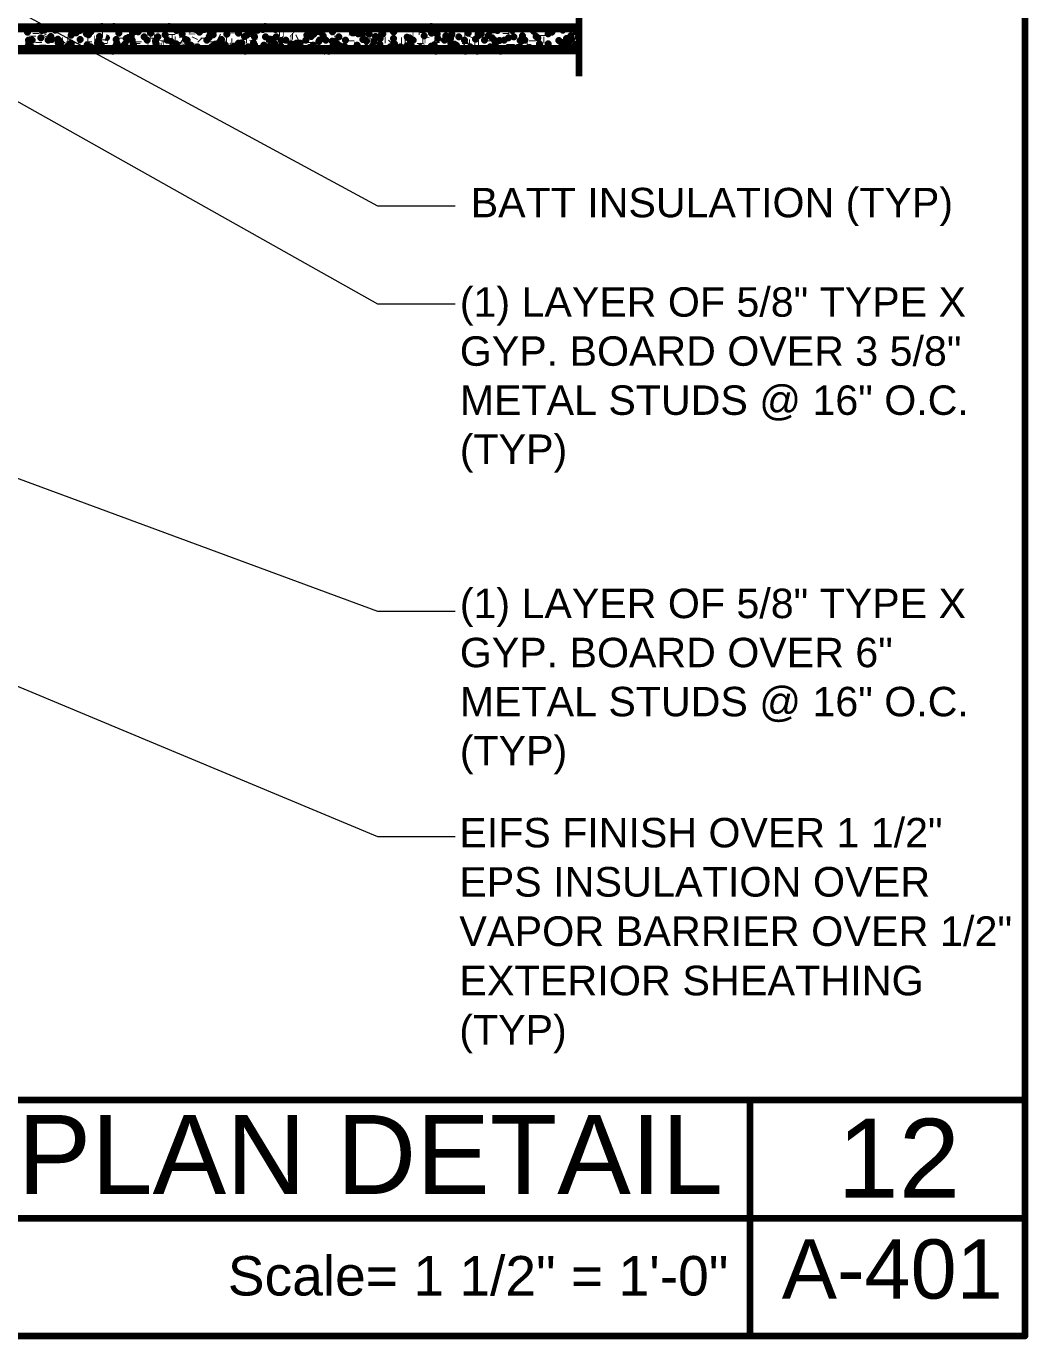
# Model space of a CAD drawing. Extents: x -83.6 to -32.7, y 325.7 to 417.7.
# Drawn here: x -60.28 to -34.85, y 325.68 to 359.05 of the extents above; entities that cross this region are included whole.
import ezdxf

# ---------------------------------------------------------------- set-up
doc = ezdxf.new("R2010")
doc.units = 0
doc.header["$MEASUREMENT"] = 0
for name, color, linetype, lineweight in [('Dt-Line 1', 9, 'Continuous', 0), ('Dt-Line 3', 7, 'Continuous', 15), ('Dt-Line 4', 1, 'Continuous', 25), ('Dt-Line 5', 54, 'Continuous', 50), ('Dt-Text', 121, 'Continuous', 20)]:
    doc.layers.add(name, color=color, linetype=linetype, lineweight=lineweight)
doc.styles.add('Arial', font='Arial.ttf')
doc.styles.get("Standard").update_dxf_attribs({"font": 'Arial.ttf'})
doc.dimstyles.new('1 & 1 Half', dxfattribs={"dimtxt": 0.75, "dimasz": 0.75, "dimexe": 1, "dimexo": 0.375, "dimgap": 0.5, "dimtad": 1, "dimdec": 4, "dimzin": 3, "dimdsep": 46, "dimlunit": 4, "dimtxsty": 'Standard', "dimblk": 'ARCHTICK', "dimcen": 0.09375, "dimdle": 1, "dimclrd": 253, "dimclre": 253, "dimclrt": 256, "dimadec": 0, "dimazin": 0, "dimtfac": 0.6, "dimtdec": 4, "dimtix": 1, "dimtmove": 2, "dimatfit": 0, "dimfxl": 1, "dimfrac": 1, "dimtolj": 1, "dimtzin": 0, "dimlwd": 9, "dimlwe": 9, "dimarcsym": 0})

# ---------------------------------------------------------------- blocks, each defined once
blk = doc.blocks.new('_ArchTick')
at = {"color": 0, "linetype": 'ByBlock', "const_width": 0.15}
blk.add_lwpolyline([(-0.5, -0.5), (0.5, 0.5)], dxfattribs=at)

msp = doc.modelspace()

# ---------------------------------------------------------------- linework, layer by layer
at = {"layer": 'Dt-Line 1', "linetype": 'Continuous', "lineweight": 158}
for p, q in [((-56.931, 359.041), (-56.931, 359.028)), ((-55.838, 359.041), (-55.838, 359.028)), ((-55.065, 359.028), (-55.078, 359.028)), ((-54.465, 359.028), (-54.465, 359.015)), ((-53.745, 359.028), (-53.758, 359.028)), ((-53.371, 359.028), (-53.358, 359.015)), ((-51.678, 359.028), (-51.665, 359.028)), ((-51.025, 359.028), (-51.025, 359.015)), ((-50.838, 359.028), (-50.838, 359.015)), ((-49.158, 359.041), (-49.158, 359.028)), ((-49.118, 359.028), (-49.131, 359.028)), ((-48.465, 359.028), (-48.465, 359.015)), ((-46.371, 359.041), (-46.371, 359.028)), ((-60.118, 358.801), (-60.118, 358.788)), ((-60.038, 358.868), (-60.038, 358.855)), ((-59.851, 358.815), (-59.838, 358.801)), ((-59.825, 358.775), (-59.811, 358.761)), ((-59.771, 358.921), (-59.771, 358.908)), ((-59.211, 358.695), (-59.225, 358.695)), ((-58.798, 358.881), (-58.798, 358.868)), ((-58.705, 358.695), (-58.718, 358.695)), ((-58.531, 358.721), (-58.545, 358.721)), ((-58.331, 358.895), (-58.345, 358.895)), ((-58.331, 358.708), (-58.331, 358.695)), ((-58.198, 358.695), (-58.211, 358.695)), ((-58.131, 358.988), (-58.145, 358.988)), ((-58.065, 358.935), (-58.065, 358.921)), ((-57.891, 358.748), (-57.891, 358.735)), ((-57.851, 358.908), (-57.851, 358.895)), ((-57.638, 358.841), (-57.638, 358.828)), ((-57.571, 358.841), (-57.571, 358.828)), ((-57.425, 358.961), (-57.425, 358.948)), ((-57.225, 358.828), (-57.225, 358.815)), ((-57.105, 358.815), (-57.118, 358.815)), ((-57.078, 358.748), (-57.078, 358.735)), ((-57.025, 358.788), (-57.011, 358.788)), ((-56.931, 358.961), (-56.918, 358.961)), ((-56.878, 358.695), (-56.878, 358.681)), ((-56.651, 358.708), (-56.638, 358.708)), ((-56.598, 358.988), (-56.598, 358.975)), ((-56.571, 358.841), (-56.571, 358.828)), ((-56.558, 358.761), (-56.571, 358.761)), ((-56.491, 358.708), (-56.478, 358.708)), ((-56.305, 358.775), (-56.305, 358.761)), ((-56.105, 358.948), (-56.118, 358.948)), ((-56.051, 359.015), (-56.065, 359.015)), ((-56.065, 358.855), (-56.065, 358.841)), ((-55.985, 358.895), (-55.998, 358.881)), ((-55.985, 358.748), (-55.998, 358.735)), ((-55.865, 358.708), (-55.851, 358.695)), ((-55.798, 358.895), (-55.798, 358.881)), ((-55.758, 358.748), (-55.758, 358.735)), ((-55.371, 358.788), (-55.358, 358.775)), ((-55.171, 358.695), (-55.185, 358.695)), ((-55.158, 358.961), (-55.171, 358.961)), ((-55.025, 358.881), (-55.025, 358.868)), ((-54.945, 358.948), (-54.945, 358.935)), ((-54.665, 358.695), (-54.678, 358.695)), ((-54.638, 358.801), (-54.638, 358.788)), ((-54.531, 358.788), (-54.531, 358.775)), ((-54.518, 358.695), (-54.518, 358.681)), ((-54.425, 358.908), (-54.438, 358.908)), ((-54.398, 358.788), (-54.411, 358.788)), ((-54.171, 359.015), (-54.171, 359.001)), ((-54.158, 358.695), (-54.171, 358.695)), ((-54.038, 358.695), (-54.038, 358.681)), ((-53.825, 358.868), (-53.838, 358.868)), ((-53.758, 358.708), (-53.745, 358.708)), ((-53.718, 358.855), (-53.731, 358.855)), ((-53.545, 358.735), (-53.531, 358.735)), ((-53.518, 358.855), (-53.505, 358.841)), ((-53.491, 358.788), (-53.505, 358.788)), ((-53.371, 358.761), (-53.385, 358.748)), ((-53.078, 358.748), (-53.065, 358.735)), ((-52.851, 358.921), (-52.838, 358.921)), ((-52.811, 358.841), (-52.811, 358.828)), ((-52.665, 358.815), (-52.678, 358.815)), ((-52.385, 358.908), (-52.385, 358.895)), ((-52.358, 358.801), (-52.358, 358.788)), ((-52.331, 359.001), (-52.345, 359.001)), ((-51.985, 358.828), (-51.985, 358.815)), ((-51.651, 358.855), (-51.638, 358.855)), ((-51.598, 358.735), (-51.611, 358.721)), ((-51.491, 358.735), (-51.491, 358.721)), ((-51.331, 358.948), (-51.331, 358.935)), ((-51.131, 358.695), (-51.145, 358.695)), ((-51.078, 359.015), (-51.078, 359.001)), ((-50.825, 358.988), (-50.825, 358.975)), ((-50.625, 358.695), (-50.638, 358.695)), ((-50.518, 358.935), (-50.518, 358.921)), ((-50.425, 358.828), (-50.438, 358.828)), ((-50.265, 358.908), (-50.278, 358.908)), ((-50.118, 358.695), (-50.131, 358.695)), ((-50.105, 358.761), (-50.105, 358.748)), ((-50.078, 358.975), (-50.065, 358.975)), ((-49.811, 358.868), (-49.825, 358.868)), ((-49.758, 358.695), (-49.758, 358.681)), ((-49.625, 358.935), (-49.638, 358.921)), ((-49.465, 358.695), (-49.451, 358.695)), ((-49.105, 358.801), (-49.118, 358.801)), ((-48.945, 358.775), (-48.958, 358.761)), ((-48.691, 358.775), (-48.691, 358.761)), ((-48.371, 358.895), (-48.371, 358.881)), ((-48.331, 358.881), (-48.331, 358.868)), ((-48.065, 358.868), (-48.065, 358.855)), ((-48.038, 358.975), (-48.051, 358.975)), ((-48.011, 358.961), (-48.011, 358.948)), ((-48.011, 358.855), (-47.998, 358.855)), ((-47.705, 358.801), (-47.691, 358.801)), ((-47.585, 358.988), (-47.585, 358.975)), ((-47.358, 358.855), (-47.371, 358.855)), ((-47.211, 358.761), (-47.225, 358.748)), ((-47.211, 358.935), (-47.198, 358.921)), ((-47.118, 358.815), (-47.118, 358.801)), ((-47.091, 358.695), (-47.105, 358.695)), ((-46.971, 359.015), (-46.971, 359.001)), ((-46.931, 358.855), (-46.931, 358.841)), ((-46.785, 359.015), (-46.785, 359.001)), ((-46.785, 358.921), (-46.785, 358.908)), ((-46.651, 358.988), (-46.665, 358.988)), ((-60.118, 358.641), (-60.131, 358.641)), ((-60.091, 358.535), (-60.091, 358.521)), ((-59.971, 358.641), (-59.971, 358.628)), ((-59.958, 358.561), (-59.958, 358.548)), ((-59.891, 358.548), (-59.891, 358.535)), ((-59.865, 358.575), (-59.865, 358.561)), ((-59.785, 358.428), (-59.798, 358.428)), ((-59.651, 358.481), (-59.651, 358.468)), ((-59.505, 358.561), (-59.505, 358.548)), ((-59.425, 358.628), (-59.438, 358.628)), ((-59.385, 358.588), (-59.398, 358.588)), ((-59.371, 358.641), (-59.371, 358.628)), ((-59.345, 358.681), (-59.358, 358.681)), ((-58.971, 358.628), (-58.971, 358.615)), ((-58.905, 358.468), (-58.891, 358.455)), ((-58.798, 358.481), (-58.785, 358.481)), ((-58.691, 358.655), (-58.691, 358.641)), ((-58.665, 358.495), (-58.678, 358.495)), ((-58.305, 358.615), (-58.305, 358.601)), ((-58.051, 358.521), (-58.065, 358.521)), ((-58.011, 358.628), (-57.998, 358.628)), ((-57.465, 358.615), (-57.465, 358.601)), ((-57.425, 358.655), (-57.425, 358.641)), ((-57.251, 358.441), (-57.251, 358.428)), ((-57.185, 358.535), (-57.171, 358.535)), ((-57.051, 358.668), (-57.065, 358.668)), ((-56.891, 358.455), (-56.905, 358.441)), ((-56.851, 358.535), (-56.838, 358.535)), ((-56.785, 358.601), (-56.771, 358.601)), ((-56.758, 358.655), (-56.758, 358.641)), ((-56.638, 358.468), (-56.625, 358.468)), ((-56.465, 358.575), (-56.465, 358.561)), ((-56.425, 358.641), (-56.425, 358.628)), ((-56.358, 358.628), (-56.345, 358.615)), ((-56.305, 358.575), (-56.318, 358.575)), ((-56.278, 358.468), (-56.291, 358.468)), ((-56.278, 358.601), (-56.265, 358.588)), ((-55.971, 358.601), (-55.971, 358.588)), ((-55.665, 358.468), (-55.665, 358.455)), ((-55.518, 358.655), (-55.518, 358.641)), ((-55.478, 358.441), (-55.491, 358.441)), ((-55.345, 358.441), (-55.358, 358.441)), ((-55.198, 358.628), (-55.185, 358.628)), ((-55.171, 358.601), (-55.171, 358.588)), ((-55.078, 358.548), (-55.065, 358.548)), ((-55.051, 358.655), (-55.038, 358.655)), ((-54.971, 358.588), (-54.971, 358.575)), ((-54.811, 358.588), (-54.825, 358.588)), ((-54.291, 358.455), (-54.291, 358.441)), ((-54.078, 358.441), (-54.078, 358.428)), ((-53.758, 358.495), (-53.758, 358.481)), ((-53.598, 358.655), (-53.598, 358.641)), ((-53.598, 358.548), (-53.598, 358.535)), ((-53.465, 358.575), (-53.465, 358.561)), ((-53.451, 358.615), (-53.451, 358.601)), ((-53.291, 358.668), (-53.291, 358.655)), ((-53.105, 358.495), (-53.091, 358.481)), ((-53.038, 358.641), (-53.038, 358.628)), ((-52.971, 358.441), (-52.971, 358.428)), ((-52.691, 358.415), (-52.678, 358.415)), ((-52.411, 358.481), (-52.425, 358.481)), ((-52.385, 358.668), (-52.385, 358.655)), ((-52.025, 358.495), (-52.025, 358.481)), ((-52.011, 358.681), (-52.011, 358.668)), ((-51.971, 358.561), (-51.971, 358.548)), ((-51.918, 358.561), (-51.931, 358.561)), ((-51.585, 358.561), (-51.585, 358.548)), ((-51.265, 358.521), (-51.251, 358.521)), ((-51.171, 358.481), (-51.171, 358.468)), ((-50.998, 358.641), (-51.011, 358.628)), ((-50.971, 358.548), (-50.971, 358.535)), ((-50.731, 358.681), (-50.718, 358.681)), ((-50.585, 358.588), (-50.585, 358.575)), ((-50.545, 358.588), (-50.545, 358.575)), ((-50.438, 358.441), (-50.451, 358.428)), ((-50.251, 358.615), (-50.251, 358.601)), ((-50.198, 358.548), (-50.211, 358.535)), ((-50.171, 358.681), (-50.185, 358.681)), ((-50.158, 358.521), (-50.145, 358.521)), ((-49.838, 358.641), (-49.838, 358.628)), ((-49.811, 358.681), (-49.811, 358.668)), ((-49.491, 358.481), (-49.505, 358.481)), ((-49.465, 358.535), (-49.465, 358.521)), ((-48.985, 358.628), (-48.998, 358.628)), ((-48.851, 358.601), (-48.865, 358.601)), ((-48.771, 358.628), (-48.758, 358.628)), ((-48.465, 358.681), (-48.465, 358.668)), ((-48.398, 358.535), (-48.385, 358.535)), ((-48.385, 358.481), (-48.398, 358.468)), ((-48.265, 358.521), (-48.265, 358.508)), ((-48.078, 358.441), (-48.078, 358.428)), ((-48.025, 358.428), (-48.025, 358.415)), ((-47.971, 358.588), (-47.971, 358.575)), ((-47.971, 358.521), (-47.971, 358.508)), ((-47.731, 358.588), (-47.718, 358.575)), ((-47.651, 358.508), (-47.665, 358.508)), ((-47.531, 358.575), (-47.518, 358.575)), ((-47.398, 358.681), (-47.398, 358.668)), ((-47.318, 358.481), (-47.305, 358.481)), ((-46.531, 358.575), (-46.545, 358.575)), ((-46.278, 358.668), (-46.278, 358.655))]:
    msp.add_line(p, q, dxfattribs=at)
for points in [[(-60.131, 359.028), (-60.131, 359.028), (-60.131, 359.028)], [(-59.985, 359.041), (-59.985, 359.041), (-59.985, 359.041)], [(-58.358, 359.041), (-58.358, 359.041), (-58.358, 359.041)], [(-58.051, 359.041), (-58.051, 359.041), (-58.051, 359.041)], [(-56.638, 359.041), (-56.638, 359.041), (-56.638, 359.041)], [(-54.198, 359.041), (-54.198, 359.041), (-54.198, 359.041)], [(-53.891, 359.028), (-53.891, 359.028), (-53.891, 359.028)], [(-49.971, 359.041), (-49.971, 359.041), (-49.971, 359.041)], [(-49.518, 359.015), (-49.491, 359.028), (-49.465, 359.041), (-49.465, 359.028)], [(-48.971, 359.028), (-48.971, 359.028), (-48.971, 359.028)], [(-60.251, 358.895), (-60.251, 358.895), (-60.251, 358.895)], [(-60.225, 358.695), (-60.225, 358.695), (-60.225, 358.695)], [(-60.131, 358.695), (-60.131, 358.695), (-60.131, 358.695)], [(-59.905, 358.748), (-59.905, 358.748), (-59.905, 358.748)], [(-59.878, 358.935), (-59.878, 358.935), (-59.878, 358.935)], [(-59.745, 359.015), (-59.745, 359.015), (-59.745, 359.015)], [(-59.718, 358.695), (-59.718, 358.695), (-59.718, 358.695)], [(-59.651, 358.788), (-59.651, 358.788), (-59.651, 358.788)], [(-59.545, 358.948), (-59.545, 358.948), (-59.545, 358.948)], [(-59.478, 358.721), (-59.478, 358.721), (-59.478, 358.721)], [(-59.385, 359.015), (-59.385, 359.015), (-59.385, 359.015)], [(-59.131, 358.815), (-59.131, 358.815), (-59.131, 358.815)], [(-59.118, 358.868), (-59.118, 358.868), (-59.118, 358.868)], [(-59.011, 358.881), (-59.011, 358.881), (-59.011, 358.881)], [(-58.971, 358.975), (-58.971, 358.975), (-58.971, 358.975)], [(-58.918, 358.935), (-58.918, 358.935), (-58.918, 358.935)], [(-58.905, 358.708), (-58.905, 358.708), (-58.905, 358.708)], [(-58.825, 359.001), (-58.825, 359.001), (-58.825, 359.001)], [(-58.745, 358.855), (-58.745, 358.855), (-58.745, 358.855)], [(-58.718, 358.935), (-58.718, 358.935), (-58.718, 358.935)], [(-58.638, 358.908), (-58.638, 358.908), (-58.638, 358.908)], [(-58.558, 359.015), (-58.558, 359.015), (-58.558, 359.015)], [(-58.251, 358.761), (-58.225, 358.748), (-58.238, 358.748)], [(-58.225, 358.988), (-58.225, 358.988), (-58.225, 358.988)], [(-57.985, 358.708), (-57.985, 358.708), (-57.985, 358.708)], [(-57.918, 358.868), (-57.918, 358.868), (-57.918, 358.868)], [(-57.798, 359.001), (-57.798, 359.001), (-57.798, 359.001)], [(-57.731, 358.735), (-57.731, 358.735), (-57.731, 358.735)], [(-57.705, 358.695), (-57.705, 358.695), (-57.705, 358.695)], [(-57.691, 359.001), (-57.691, 359.001), (-57.691, 359.001)], [(-57.691, 358.735), (-57.691, 358.735), (-57.691, 358.735)], [(-57.611, 358.788), (-57.611, 358.788), (-57.611, 358.788)], [(-57.585, 358.695), (-57.585, 358.695), (-57.585, 358.695)], [(-57.571, 358.881), (-57.571, 358.881), (-57.571, 358.881)], [(-57.425, 358.908), (-57.425, 358.908), (-57.425, 358.908)], [(-57.278, 358.775), (-57.278, 358.775), (-57.278, 358.775)], [(-57.198, 358.695), (-57.198, 358.695), (-57.198, 358.695)], [(-56.931, 358.775), (-56.931, 358.775), (-56.931, 358.775)], [(-56.745, 358.828), (-56.745, 358.828), (-56.745, 358.828)], [(-56.691, 358.695), (-56.691, 358.695), (-56.691, 358.695)], [(-56.451, 358.935), (-56.451, 358.935), (-56.451, 358.935)], [(-56.305, 358.841), (-56.305, 358.841), (-56.305, 358.841)], [(-56.225, 358.708), (-56.225, 358.708), (-56.225, 358.708)], [(-56.185, 358.695), (-56.185, 358.695), (-56.185, 358.695)], [(-55.998, 359.001), (-55.998, 359.001), (-55.998, 359.001)], [(-55.838, 358.935), (-55.838, 358.935), (-55.838, 358.935)], [(-55.678, 358.695), (-55.678, 358.695), (-55.678, 358.695)], [(-55.625, 358.761), (-55.638, 358.775), (-55.651, 358.761)], [(-55.598, 358.895), (-55.598, 358.895), (-55.598, 358.895)], [(-55.571, 358.935), (-55.571, 358.935), (-55.571, 358.935)], [(-55.518, 358.961), (-55.518, 358.961), (-55.518, 358.961)], [(-55.518, 358.908), (-55.518, 358.908), (-55.518, 358.908)], [(-55.518, 358.828), (-55.518, 358.828), (-55.518, 358.828)], [(-55.318, 358.988), (-55.318, 358.988), (-55.318, 358.988)], [(-55.305, 358.708), (-55.305, 358.708), (-55.305, 358.708)], [(-55.171, 358.841), (-55.171, 358.841), (-55.171, 358.841)], [(-55.131, 358.975), (-55.131, 358.975), (-55.131, 358.975)], [(-54.878, 358.948), (-54.865, 358.961), (-54.878, 358.961)], [(-54.878, 358.868), (-54.878, 358.868), (-54.878, 358.868)], [(-54.718, 358.788), (-54.718, 358.788), (-54.718, 358.788)], [(-54.665, 358.815), (-54.665, 358.815), (-54.665, 358.815)], [(-54.531, 358.895), (-54.531, 358.895), (-54.531, 358.895)], [(-54.465, 358.775), (-54.465, 358.775), (-54.465, 358.775)], [(-54.251, 358.961), (-54.251, 358.961), (-54.251, 358.961)], [(-54.185, 358.775), (-54.185, 358.775), (-54.185, 358.775)], [(-54.078, 358.695), (-54.078, 358.695), (-54.078, 358.695)], [(-54.065, 358.721), (-54.065, 358.721), (-54.065, 358.721)], [(-53.998, 358.708), (-53.998, 358.708), (-53.998, 358.708)], [(-53.971, 358.988), (-53.971, 358.988), (-53.971, 358.988)], [(-53.931, 358.961), (-53.931, 358.961), (-53.931, 358.961)], [(-53.918, 358.775), (-53.918, 358.775), (-53.918, 358.775)], [(-53.665, 358.695), (-53.665, 358.695), (-53.665, 358.695)], [(-53.425, 359.015), (-53.425, 359.015), (-53.425, 359.015)], [(-53.158, 358.695), (-53.158, 358.695), (-53.158, 358.695)], [(-53.131, 358.815), (-53.131, 358.815), (-53.131, 358.815)], [(-53.065, 358.841), (-53.065, 358.841), (-53.065, 358.841)], [(-53.025, 358.788), (-53.025, 358.788), (-53.025, 358.788)], [(-52.998, 358.881), (-52.998, 358.881), (-52.998, 358.881)], [(-52.971, 359.001), (-52.971, 359.001), (-52.971, 359.001)], [(-52.958, 358.841), (-52.958, 358.841), (-52.958, 358.841)], [(-52.811, 358.695), (-52.811, 358.695), (-52.811, 358.695)], [(-52.798, 358.908), (-52.798, 358.908), (-52.798, 358.908)], [(-52.718, 358.801), (-52.718, 358.801), (-52.718, 358.801)], [(-52.651, 358.948), (-52.665, 358.975), (-52.665, 358.988)], [(-52.651, 358.695), (-52.651, 358.695), (-52.651, 358.695)], [(-52.505, 358.975), (-52.505, 358.975), (-52.505, 358.975)], [(-52.478, 358.908), (-52.478, 358.908), (-52.478, 358.908)], [(-52.318, 358.775), (-52.318, 358.775), (-52.318, 358.775)], [(-52.318, 358.735), (-52.318, 358.735), (-52.318, 358.721)], [(-52.145, 358.695), (-52.145, 358.695), (-52.145, 358.695)], [(-52.038, 358.988), (-52.038, 358.988), (-52.038, 358.988)], [(-51.971, 358.881), (-51.971, 358.881), (-51.971, 358.881)], [(-51.945, 358.908), (-51.945, 358.908), (-51.945, 358.908)], [(-51.945, 358.881), (-51.945, 358.881), (-51.945, 358.881)], [(-51.851, 358.961), (-51.851, 358.961), (-51.851, 358.961)], [(-51.825, 358.855), (-51.825, 358.855), (-51.825, 358.855)], [(-51.718, 358.841), (-51.718, 358.841), (-51.718, 358.841)], [(-51.638, 358.695), (-51.638, 358.695), (-51.638, 358.695)], [(-51.545, 358.841), (-51.545, 358.841), (-51.545, 358.841)], [(-51.385, 358.788), (-51.385, 358.788), (-51.385, 358.788)], [(-51.265, 358.948), (-51.265, 358.948), (-51.265, 358.935)], [(-51.265, 358.735), (-51.265, 358.735), (-51.265, 358.735)], [(-51.238, 358.815), (-51.238, 358.815), (-51.238, 358.815)], [(-51.225, 358.988), (-51.225, 358.988), (-51.225, 358.988)], [(-51.225, 358.881), (-51.225, 358.881), (-51.225, 358.881)], [(-51.198, 358.855), (-51.198, 358.855), (-51.198, 358.855)], [(-50.931, 358.735), (-50.931, 358.735), (-50.931, 358.735)], [(-50.558, 359.001), (-50.558, 359.001), (-50.558, 359.001)], [(-50.518, 358.748), (-50.518, 358.748), (-50.518, 358.748)], [(-50.425, 358.695), (-50.425, 358.695), (-50.425, 358.695)], [(-50.225, 358.961), (-50.225, 358.961), (-50.225, 358.961)], [(-50.145, 359.015), (-50.145, 359.015), (-50.145, 359.015)], [(-50.145, 358.801), (-50.145, 358.801), (-50.145, 358.801)], [(-49.958, 358.868), (-49.958, 358.868), (-49.958, 358.868)], [(-49.931, 358.948), (-49.931, 358.948), (-49.931, 358.948)], [(-49.931, 358.908), (-49.931, 358.908), (-49.931, 358.908)], [(-49.891, 358.948), (-49.891, 358.948), (-49.891, 358.948)], [(-49.811, 358.841), (-49.811, 358.841), (-49.811, 358.841)], [(-49.798, 358.735), (-49.798, 358.735), (-49.798, 358.735)], [(-49.625, 358.695), (-49.625, 358.695), (-49.625, 358.695)], [(-49.598, 358.801), (-49.598, 358.801), (-49.598, 358.801)], [(-49.478, 358.735), (-49.478, 358.735), (-49.478, 358.735)], [(-49.451, 358.815), (-49.451, 358.815), (-49.451, 358.815)], [(-49.438, 358.855), (-49.438, 358.855), (-49.438, 358.855)], [(-49.265, 358.775), (-49.265, 358.775), (-49.265, 358.775)], [(-49.025, 358.868), (-49.025, 358.868), (-49.025, 358.868)], [(-48.838, 358.721), (-48.838, 358.721), (-48.838, 358.721)], [(-48.771, 358.801), (-48.771, 358.801), (-48.771, 358.801)], [(-48.718, 358.921), (-48.718, 358.921), (-48.718, 358.921)], [(-48.691, 358.855), (-48.691, 358.855), (-48.691, 358.855)], [(-48.611, 358.695), (-48.611, 358.695), (-48.611, 358.695)], [(-48.518, 358.801), (-48.518, 358.801), (-48.518, 358.801)], [(-48.478, 358.921), (-48.478, 358.921), (-48.478, 358.921)], [(-48.278, 358.935), (-48.278, 358.935), (-48.278, 358.935)], [(-48.105, 358.695), (-48.105, 358.695), (-48.105, 358.695)], [(-47.998, 358.748), (-47.998, 358.748), (-47.998, 358.748)], [(-47.971, 359.015), (-47.971, 359.015), (-47.971, 359.015)], [(-47.905, 358.935), (-47.905, 358.935), (-47.905, 358.935)], [(-47.865, 358.775), (-47.865, 358.775), (-47.865, 358.775)], [(-47.785, 359.015), (-47.785, 359.015), (-47.785, 359.015)], [(-47.638, 358.801), (-47.638, 358.801), (-47.638, 358.801)], [(-47.465, 359.015), (-47.465, 359.015), (-47.465, 359.015)], [(-47.385, 358.988), (-47.385, 358.988), (-47.385, 358.988)], [(-47.358, 358.921), (-47.358, 358.921), (-47.358, 358.921)], [(-47.318, 359.001), (-47.318, 359.001), (-47.318, 359.001)], [(-47.291, 358.788), (-47.291, 358.788), (-47.291, 358.788)], [(-47.251, 358.748), (-47.251, 358.748), (-47.251, 358.748)], [(-46.985, 358.855), (-46.985, 358.855), (-46.985, 358.855)], [(-46.945, 358.975), (-46.945, 358.975), (-46.945, 358.975)], [(-46.865, 358.948), (-46.865, 358.948), (-46.865, 358.948)], [(-46.611, 358.948), (-46.611, 358.948), (-46.611, 358.948)], [(-46.585, 358.721), (-46.585, 358.695), (-46.598, 358.695)], [(-46.411, 358.801), (-46.411, 358.801), (-46.411, 358.801)], [(-46.398, 358.708), (-46.398, 358.708), (-46.398, 358.708)], [(-46.278, 358.908), (-46.278, 358.908), (-46.278, 358.908)], [(-46.225, 358.761), (-46.225, 358.761), (-46.225, 358.761)], [(-60.251, 358.521), (-60.251, 358.521), (-60.251, 358.521)], [(-60.211, 358.628), (-60.211, 358.628), (-60.211, 358.628)], [(-60.131, 358.508), (-60.131, 358.508), (-60.131, 358.508)], [(-59.465, 358.628), (-59.465, 358.628), (-59.465, 358.628)], [(-59.438, 358.681), (-59.438, 358.681), (-59.438, 358.681)], [(-59.438, 358.575), (-59.438, 358.575), (-59.438, 358.575)], [(-59.398, 358.628), (-59.398, 358.628), (-59.398, 358.628)], [(-59.225, 358.535), (-59.225, 358.535), (-59.225, 358.535)], [(-59.158, 358.615), (-59.171, 358.641), (-59.171, 358.655)], [(-59.131, 358.615), (-59.131, 358.615), (-59.131, 358.615)], [(-59.131, 358.575), (-59.131, 358.575), (-59.131, 358.575)], [(-58.998, 358.428), (-58.998, 358.428), (-58.998, 358.428)], [(-58.731, 358.575), (-58.731, 358.575), (-58.731, 358.575)], [(-58.638, 358.521), (-58.638, 358.521), (-58.638, 358.521)], [(-58.465, 358.615), (-58.465, 358.615), (-58.465, 358.615)], [(-58.438, 358.681), (-58.438, 358.681), (-58.438, 358.681)], [(-58.371, 358.575), (-58.371, 358.575), (-58.371, 358.575)], [(-58.145, 358.428), (-58.145, 358.428), (-58.145, 358.428)], [(-58.105, 358.468), (-58.105, 358.468), (-58.105, 358.468)], [(-58.078, 358.415), (-58.078, 358.415), (-58.078, 358.415)], [(-58.051, 358.495), (-58.051, 358.495), (-58.051, 358.495)], [(-58.025, 358.508), (-58.025, 358.508), (-58.025, 358.508)], [(-57.971, 358.615), (-57.971, 358.615), (-57.971, 358.615)], [(-57.865, 358.521), (-57.865, 358.521), (-57.865, 358.521)], [(-57.771, 358.588), (-57.771, 358.588), (-57.771, 358.588)], [(-57.558, 358.588), (-57.558, 358.588), (-57.558, 358.588)], [(-57.545, 358.561), (-57.545, 358.561), (-57.545, 358.561)], [(-57.345, 358.455), (-57.318, 358.455), (-57.318, 358.455)], [(-56.985, 358.668), (-56.985, 358.668), (-56.985, 358.668)], [(-56.971, 358.601), (-56.971, 358.601), (-56.971, 358.601)], [(-56.585, 358.655), (-56.585, 358.655), (-56.585, 358.655)], [(-56.465, 358.601), (-56.465, 358.601), (-56.465, 358.601)], [(-56.171, 358.535), (-56.171, 358.535), (-56.171, 358.535)], [(-56.091, 358.561), (-56.091, 358.561), (-56.091, 358.561)], [(-56.051, 358.455), (-56.051, 358.455), (-56.051, 358.455)], [(-55.918, 358.521), (-55.918, 358.521), (-55.918, 358.521)], [(-55.745, 358.455), (-55.745, 358.455), (-55.745, 358.455)], [(-55.598, 358.468), (-55.598, 358.468), (-55.598, 358.468)], [(-55.558, 358.521), (-55.558, 358.521), (-55.558, 358.521)], [(-55.491, 358.575), (-55.491, 358.575), (-55.491, 358.575)], [(-55.465, 358.588), (-55.465, 358.588), (-55.465, 358.588)], [(-55.358, 358.641), (-55.358, 358.641), (-55.358, 358.641)], [(-55.211, 358.575), (-55.211, 358.575), (-55.211, 358.575)], [(-55.198, 358.508), (-55.198, 358.508), (-55.198, 358.508)], [(-54.985, 358.535), (-54.985, 358.535), (-54.985, 358.535)], [(-54.878, 358.615), (-54.878, 358.615), (-54.878, 358.615)], [(-54.851, 358.455), (-54.851, 358.455), (-54.851, 358.455)], [(-54.785, 358.628), (-54.785, 358.628), (-54.785, 358.628)], [(-54.705, 358.415), (-54.705, 358.415), (-54.705, 358.415)], [(-54.625, 358.521), (-54.625, 358.521), (-54.625, 358.521)], [(-54.571, 358.481), (-54.571, 358.481), (-54.571, 358.481)], [(-54.465, 358.575), (-54.465, 358.575), (-54.465, 358.575)], [(-54.225, 358.561), (-54.225, 358.561), (-54.225, 358.561)], [(-54.118, 358.521), (-54.118, 358.521), (-54.118, 358.521)], [(-54.078, 358.481), (-54.078, 358.481), (-54.078, 358.481)], [(-53.971, 358.575), (-53.971, 358.575), (-53.971, 358.575)], [(-53.945, 358.601), (-53.945, 358.601), (-53.945, 358.601)], [(-53.798, 358.535), (-53.798, 358.535), (-53.798, 358.535)], [(-53.785, 358.681), (-53.785, 358.681), (-53.785, 358.681)], [(-53.545, 358.601), (-53.545, 358.601), (-53.545, 358.601)], [(-53.505, 358.588), (-53.505, 358.588), (-53.505, 358.588)], [(-53.411, 358.468), (-53.411, 358.468), (-53.411, 358.468)], [(-53.398, 358.615), (-53.398, 358.615), (-53.398, 358.615)], [(-53.305, 358.615), (-53.305, 358.615), (-53.305, 358.615)], [(-53.065, 358.508), (-53.065, 358.508), (-53.065, 358.508)], [(-52.998, 358.428), (-52.998, 358.428), (-52.998, 358.428)], [(-52.971, 358.561), (-52.971, 358.561), (-52.971, 358.561)], [(-52.825, 358.655), (-52.825, 358.655), (-52.825, 358.655)], [(-52.571, 358.415), (-52.571, 358.415), (-52.571, 358.415)], [(-52.491, 358.668), (-52.491, 358.668), (-52.491, 358.668)], [(-52.491, 358.508), (-52.491, 358.508), (-52.491, 358.508)], [(-52.465, 358.561), (-52.465, 358.561), (-52.465, 358.561)], [(-52.411, 358.668), (-52.411, 358.668), (-52.411, 358.668)], [(-52.331, 358.561), (-52.331, 358.561), (-52.331, 358.561)], [(-52.291, 358.548), (-52.291, 358.548), (-52.291, 358.548)], [(-52.291, 358.495), (-52.291, 358.495), (-52.291, 358.495)], [(-52.171, 358.535), (-52.171, 358.535), (-52.171, 358.535)], [(-52.131, 358.468), (-52.131, 358.468), (-52.131, 358.468)], [(-51.971, 358.468), (-51.971, 358.468), (-51.971, 358.468)], [(-51.851, 358.561), (-51.851, 358.561), (-51.851, 358.561)], [(-51.705, 358.481), (-51.705, 358.481), (-51.705, 358.481)], [(-51.625, 358.495), (-51.625, 358.495), (-51.625, 358.495)], [(-51.611, 358.668), (-51.611, 358.668), (-51.611, 358.668)], [(-51.465, 358.548), (-51.465, 358.548), (-51.465, 358.548)], [(-51.425, 358.655), (-51.425, 358.655), (-51.425, 358.655)], [(-51.278, 358.588), (-51.278, 358.588), (-51.278, 358.588)], [(-51.238, 358.441), (-51.238, 358.441), (-51.238, 358.441)], [(-51.011, 358.521), (-51.011, 358.521), (-51.011, 358.521)], [(-50.918, 358.615), (-50.905, 358.601), (-50.878, 358.615)], [(-50.905, 358.535), (-50.905, 358.535), (-50.905, 358.535)], [(-50.905, 358.428), (-50.905, 358.428), (-50.905, 358.428)], [(-50.745, 358.521), (-50.745, 358.521), (-50.745, 358.521)], [(-50.585, 358.548), (-50.585, 358.548), (-50.585, 358.548)], [(-50.518, 358.548), (-50.518, 358.548), (-50.518, 358.548)], [(-50.491, 358.655), (-50.491, 358.655), (-50.491, 358.655)], [(-50.465, 358.535), (-50.465, 358.535), (-50.465, 358.535)], [(-50.251, 358.508), (-50.251, 358.508), (-50.251, 358.508)], [(-50.025, 358.455), (-50.025, 358.455), (-50.025, 358.455)], [(-49.971, 358.535), (-49.971, 358.535), (-49.971, 358.535)], [(-49.891, 358.575), (-49.891, 358.575), (-49.891, 358.575)], [(-49.851, 358.415), (-49.851, 358.415), (-49.851, 358.415)], [(-49.465, 358.615), (-49.465, 358.615), (-49.465, 358.615)], [(-49.465, 358.455), (-49.465, 358.455), (-49.465, 358.455)], [(-49.371, 358.588), (-49.371, 358.588), (-49.371, 358.588)], [(-49.358, 358.508), (-49.358, 358.508), (-49.358, 358.508)], [(-49.131, 358.628), (-49.105, 358.615), (-49.105, 358.601)], [(-49.091, 358.415), (-49.091, 358.415), (-49.091, 358.415)], [(-49.025, 358.441), (-49.025, 358.441), (-49.025, 358.441)], [(-48.971, 358.521), (-48.971, 358.521), (-48.971, 358.521)], [(-48.651, 358.455), (-48.651, 358.455), (-48.651, 358.455)], [(-48.465, 358.521), (-48.465, 358.521), (-48.465, 358.521)], [(-48.331, 358.615), (-48.331, 358.615), (-48.331, 358.615)], [(-48.225, 358.681), (-48.225, 358.681), (-48.225, 358.681)], [(-48.198, 358.441), (-48.198, 358.441), (-48.198, 358.441)], [(-48.198, 358.415), (-48.198, 358.415), (-48.198, 358.415)], [(-47.878, 358.508), (-47.878, 358.508), (-47.878, 358.508)], [(-47.758, 358.508), (-47.758, 358.508), (-47.758, 358.508)], [(-47.705, 358.681), (-47.705, 358.681), (-47.705, 358.681)], [(-47.678, 358.468), (-47.678, 358.468), (-47.678, 358.468)], [(-47.638, 358.681), (-47.638, 358.681), (-47.638, 358.681)], [(-47.211, 358.601), (-47.211, 358.601), (-47.211, 358.601)], [(-47.198, 358.548), (-47.198, 358.548), (-47.198, 358.548)], [(-47.145, 358.441), (-47.145, 358.441), (-47.145, 358.441)], [(-46.958, 358.481), (-46.971, 358.508), (-46.971, 358.495)], [(-46.785, 358.455), (-46.785, 358.455), (-46.785, 358.455)], [(-46.718, 358.681), (-46.718, 358.681), (-46.718, 358.681)], [(-46.651, 358.628), (-46.651, 358.628), (-46.651, 358.628)], [(-46.611, 358.441), (-46.611, 358.441), (-46.611, 358.441)], [(-46.598, 358.535), (-46.598, 358.535), (-46.598, 358.535)], [(-46.465, 358.628), (-46.465, 358.628), (-46.465, 358.628)], [(-46.465, 358.495), (-46.465, 358.495), (-46.465, 358.495)], [(-46.291, 358.561), (-46.291, 358.535)]]:
    msp.add_lwpolyline(points, dxfattribs=at)
for points in [[(-59.811, 358.948), (-59.811, 358.948), (-59.825, 358.948)], [(-58.691, 358.828), (-58.691, 358.828), (-58.691, 358.828)], [(-57.118, 358.881), (-57.118, 358.881), (-57.105, 358.868), (-57.105, 358.868)], [(-54.398, 358.948), (-54.398, 358.948), (-54.385, 358.948)], [(-51.705, 358.708), (-51.705, 358.708), (-51.691, 358.708)], [(-50.931, 358.908), (-50.931, 358.908), (-50.918, 358.908)], [(-50.571, 358.761), (-50.571, 358.761), (-50.585, 358.775)], [(-49.438, 359.001), (-49.438, 359.001), (-49.425, 359.001)], [(-49.118, 358.695), (-49.118, 358.695), (-49.131, 358.695)], [(-48.411, 358.748), (-48.411, 358.748), (-48.411, 358.748)], [(-47.585, 358.695), (-47.585, 358.695), (-47.598, 358.695)], [(-46.505, 358.721), (-46.505, 358.721), (-46.518, 358.735), (-46.518, 358.735)], [(-54.491, 358.628), (-54.491, 358.628), (-54.491, 358.615)], [(-49.331, 358.561), (-49.331, 358.561), (-49.318, 358.561)], [(-48.345, 358.681), (-48.345, 358.681), (-48.358, 358.681)], [(-47.465, 358.508), (-47.465, 358.508), (-47.478, 358.495), (-47.478, 358.495)]]:
    msp.add_lwpolyline(points, close=True, dxfattribs=at)
for p in [(-60.131, 359.028), (-59.985, 359.041), (-58.358, 359.041), (-58.051, 359.041), (-56.638, 359.041), (-54.198, 359.041), (-53.891, 359.028), (-49.971, 359.041), (-48.971, 359.028), (-60.251, 358.895), (-60.225, 358.695), (-60.131, 358.695), (-59.905, 358.748), (-59.878, 358.935), (-59.811, 358.948), (-59.745, 359.015), (-59.718, 358.695), (-59.651, 358.788), (-59.625, 358.721), (-59.625, 358.708), (-59.545, 358.948), (-59.478, 358.721), (-59.385, 359.015), (-59.131, 358.815), (-59.118, 358.868), (-59.065, 358.975), (-59.011, 358.881), (-58.971, 358.975), (-58.918, 358.935), (-58.905, 358.708), (-58.825, 359.001), (-58.745, 358.855), (-58.718, 358.935), (-58.691, 358.828), (-58.638, 358.908), (-58.558, 359.015), (-58.411, 358.788), (-58.225, 358.988), (-57.985, 358.708), (-57.918, 358.868), (-57.798, 359.001), (-57.731, 358.735), (-57.705, 358.695), (-57.691, 359.001), (-57.691, 358.735), (-57.611, 358.788), (-57.585, 358.695), (-57.571, 358.881), (-57.425, 358.908), (-57.278, 358.775), (-57.198, 358.695), (-57.118, 358.881), (-57.105, 358.868), (-56.931, 358.775), (-56.745, 358.828), (-56.691, 358.695), (-56.451, 358.935), (-56.305, 358.841), (-56.225, 358.708), (-56.185, 358.695), (-55.998, 359.001), (-55.865, 358.895), (-55.838, 358.935), (-55.678, 358.695), (-55.625, 358.761), (-55.598, 358.895), (-55.571, 358.935), (-55.518, 358.961), (-55.518, 358.908), (-55.518, 358.828), (-55.318, 358.988), (-55.305, 358.708), (-55.171, 358.841), (-55.131, 358.975), (-54.878, 358.868), (-54.718, 358.788), (-54.665, 358.815), (-54.531, 358.895), (-54.465, 358.775), (-54.398, 358.948), (-54.385, 358.948), (-54.251, 358.961), (-54.185, 358.775), (-54.078, 358.695), (-54.065, 358.721), (-53.998, 358.708), (-53.971, 358.988), (-53.931, 358.961), (-53.918, 358.775), (-53.665, 358.695), (-53.425, 359.015), (-53.158, 358.695), (-53.131, 358.815), (-53.065, 358.841), (-53.025, 358.788), (-52.998, 358.881), (-52.971, 359.001), (-52.958, 358.841), (-52.811, 358.695), (-52.798, 358.908), (-52.718, 358.801), (-52.651, 358.695), (-52.505, 358.975), (-52.478, 358.908), (-52.318, 358.775), (-52.145, 358.695), (-52.038, 358.988), (-51.971, 358.881), (-51.945, 358.908), (-51.945, 358.881), (-51.851, 358.961), (-51.825, 358.855), (-51.718, 358.841), (-51.705, 358.708), (-51.638, 358.695), (-51.545, 358.841), (-51.385, 358.788), (-51.265, 358.735), (-51.238, 358.815), (-51.225, 358.988), (-51.225, 358.881), (-51.198, 358.855), (-50.931, 358.908), (-50.931, 358.735), (-50.918, 358.908), (-50.571, 358.761), (-50.558, 359.001), (-50.518, 358.748), (-50.425, 358.695), (-50.225, 358.961), (-50.145, 359.015), (-50.145, 358.801), (-49.958, 358.868), (-49.931, 358.948), (-49.931, 358.908), (-49.891, 358.948), (-49.811, 358.841), (-49.798, 358.735), (-49.625, 358.695), (-49.598, 358.801), (-49.478, 358.735), (-49.451, 358.815), (-49.438, 359.001), (-49.438, 358.855), (-49.265, 358.775), (-49.118, 358.695), (-49.025, 358.868), (-48.838, 358.721), (-48.771, 358.855), (-48.771, 358.801), (-48.718, 358.921), (-48.691, 358.855), (-48.611, 358.695), (-48.518, 358.801), (-48.478, 358.921), (-48.411, 358.748), (-48.411, 358.748), (-48.278, 358.935), (-48.105, 358.695), (-47.998, 358.748), (-47.971, 359.015), (-47.905, 358.935), (-47.865, 358.775), (-47.785, 359.015), (-47.638, 358.801), (-47.598, 358.695), (-47.585, 358.695), (-47.465, 359.015), (-47.385, 358.988), (-47.358, 358.921), (-47.318, 359.001), (-47.291, 358.788), (-47.251, 358.748), (-46.985, 358.855), (-46.945, 358.975), (-46.891, 358.895), (-46.865, 358.948), (-46.611, 358.948), (-46.518, 358.735), (-46.505, 358.721), (-46.465, 359.001), (-46.411, 358.801), (-46.398, 358.708), (-46.278, 358.908), (-46.225, 358.761), (-60.251, 358.521), (-60.211, 358.628), (-60.131, 358.508), (-59.465, 358.628), (-59.438, 358.681), (-59.438, 358.575), (-59.398, 358.628), (-59.225, 358.535), (-59.131, 358.615), (-59.131, 358.575), (-58.998, 358.428), (-58.731, 358.575), (-58.638, 358.521), (-58.465, 358.615), (-58.438, 358.681), (-58.371, 358.575), (-58.145, 358.428), (-58.105, 358.468), (-58.078, 358.415), (-58.051, 358.495), (-58.025, 358.508), (-57.971, 358.615), (-57.865, 358.521), (-57.771, 358.588), (-57.558, 358.588), (-57.545, 358.561), (-57.318, 358.441), (-56.985, 358.668), (-56.971, 358.601), (-56.585, 358.655), (-56.465, 358.601), (-56.198, 358.508), (-56.198, 358.495), (-56.171, 358.535), (-56.091, 358.561), (-56.051, 358.455), (-55.918, 358.521), (-55.745, 358.455), (-55.598, 358.468), (-55.558, 358.521), (-55.491, 358.575), (-55.465, 358.588), (-55.358, 358.641), (-55.211, 358.575), (-55.198, 358.508), (-54.985, 358.535), (-54.878, 358.615), (-54.851, 358.455), (-54.785, 358.628), (-54.705, 358.415), (-54.625, 358.521), (-54.571, 358.481), (-54.491, 358.628), (-54.491, 358.615), (-54.465, 358.575), (-54.225, 358.561), (-54.118, 358.521), (-54.078, 358.481), (-53.971, 358.575), (-53.945, 358.601), (-53.798, 358.535), (-53.785, 358.681), (-53.545, 358.601), (-53.505, 358.588), (-53.411, 358.468), (-53.398, 358.615), (-53.305, 358.615), (-53.065, 358.508), (-52.998, 358.428), (-52.971, 358.561), (-52.825, 358.655), (-52.571, 358.415), (-52.491, 358.668), (-52.491, 358.508), (-52.465, 358.561), (-52.411, 358.668), (-52.331, 358.561), (-52.291, 358.548), (-52.291, 358.495), (-52.171, 358.535), (-52.131, 358.468), (-51.971, 358.468), (-51.851, 358.561), (-51.705, 358.481), (-51.625, 358.495), (-51.611, 358.668), (-51.465, 358.548), (-51.425, 358.655), (-51.278, 358.588), (-51.238, 358.441), (-51.011, 358.521), (-50.918, 358.615), (-50.905, 358.601), (-50.905, 358.535), (-50.905, 358.428), (-50.745, 358.521), (-50.585, 358.548), (-50.518, 358.548), (-50.491, 358.655), (-50.465, 358.535), (-50.251, 358.508), (-50.025, 358.455), (-49.971, 358.535), (-49.891, 358.575), (-49.851, 358.415), (-49.465, 358.615), (-49.465, 358.455), (-49.371, 358.588), (-49.358, 358.508), (-49.331, 358.561), (-49.091, 358.415), (-49.025, 358.441), (-48.971, 358.521), (-48.798, 358.415), (-48.651, 358.455), (-48.465, 358.521), (-48.358, 358.681), (-48.345, 358.681), (-48.331, 358.615), (-48.225, 358.681), (-48.198, 358.441), (-48.198, 358.415), (-47.878, 358.508), (-47.758, 358.508), (-47.705, 358.681), (-47.705, 358.521), (-47.678, 358.468), (-47.638, 358.681), (-47.478, 358.495), (-47.465, 358.508), (-47.211, 358.601), (-47.198, 358.548), (-47.145, 358.441), (-46.985, 358.601), (-46.785, 358.455), (-46.718, 358.681), (-46.651, 358.628), (-46.611, 358.441), (-46.598, 358.535), (-46.465, 358.628), (-46.465, 358.495), (-46.291, 358.561)]:
    msp.add_point(p, dxfattribs=at)
at = {"layer": 'Dt-Line 3', "linetype": 'Continuous', "lineweight": 158}
for p, q in [((-46.211, 358.975), (-66.331, 358.975)), ((-46.211, 358.481), (-66.331, 358.481))]:
    msp.add_line(p, q, dxfattribs=at)
at = {"layer": 'Dt-Line 3', "linetype": 'Continuous', "lineweight": 211}
msp.add_line((-46.211, 358.415), (-66.331, 358.415), dxfattribs=at)
msp.add_lwpolyline([(-66.331, 352.335), (-66.331, 359.041), (-46.211, 359.041)], dxfattribs=at)
at = {"layer": 'Dt-Line 4', "linetype": 'Continuous', "lineweight": 211}
msp.add_lwpolyline([(-46.211, 364.041), (-46.211, 361.375), (-46.905, 361.121), (-45.531, 360.628), (-46.211, 360.375), (-46.211, 357.775)], dxfattribs=at)
at = {"layer": 'Dt-Line 5', "linetype": 'Continuous', "lineweight": 211}
for p, q in [((-34.851, 417.735), (-34.851, 325.681)), ((-41.851, 331.681), (-41.851, 325.681))]:
    msp.add_line(p, q, dxfattribs=at)
for points in [[(-34.851, 331.681), (-83.611, 331.681)], [(-83.611, 328.681), (-34.851, 328.681)], [(-83.611, 325.681), (-34.851, 325.681)]]:
    msp.add_lwpolyline(points, dxfattribs=at)
msp.add_point((-34.851, 325.681), dxfattribs=at)

# ---------------------------------------------------------------- texts
at = {"layer": 'Dt-Text', "linetype": 'Continuous', "lineweight": 211, "style": 'Arial'}
for s, height, p in [('PLAN DETAIL', 2.0117, (-60.499, 329.295)), ('12', 2.0117, (-39.625, 329.201)), ('A-401', 1.5088, (-41.039, 326.628)), ('Scale= 1 1/2" = 1\'-0"', 1.00585, (-55.147, 326.708))]:
    msp.add_text(s, height=height, dxfattribs=at).set_placement(p)
at = {"layer": 'Dt-Text', "char_height": 0.75, "attachment_point": 1}
for s, insert, width in [(' BATT INSULATION (TYP)', (-49.251, 354.929), 15.89427), ('(1) LAYER OF 5/8" TYPE X GYP. BOARD OVER 3 5/8" METAL STUDS @ 16" O.C. (TYP)', (-49.238, 352.396), 14.38667), ('(1) LAYER OF 5/8" TYPE X GYP. BOARD OVER 6" METAL STUDS @ 16" O.C. (TYP)', (-49.238, 344.716), 14.38667), ('EIFS FINISH OVER 1 1/2" EPS {\\H1.0059x;INSULATION OVER VAPOR BARRIER OVER 1/2" EXTERIOR SHEATHING }(TYP)', (-49.251, 338.876), 14.4)]:
    msp.add_mtext(s, dxfattribs=dict(at, insert=insert, width=width))

# ---------------------------------------------------------------- leaders
at = {"layer": 'Dt-Text'}
for points in [[(-69.718, 364.415), (-51.331, 354.468), (-49.358, 354.468)], [(-61.798, 357.855), (-51.331, 351.975), (-49.358, 351.975)], [(-65.705, 349.455), (-51.331, 344.148), (-49.358, 344.148)], [(-73.371, 347.601), (-51.331, 338.401), (-49.358, 338.401)]]:
    msp.add_leader(points, dimstyle='1 & 1 Half', override={"dimgap": 0.5, "dimtad": 0}, dxfattribs=at)

doc.saveas('drawing.dxf')
